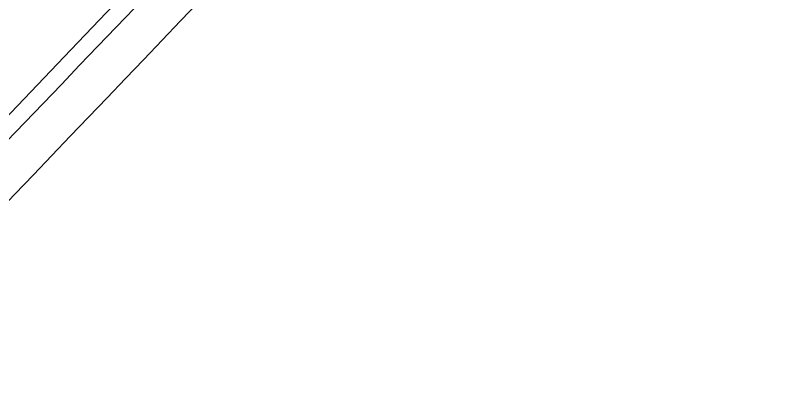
# Model space of a CAD drawing. Header units: millimetres. Extents: x 1145859089 to 1147511753, y -1047484727 to -1047247487.
# Drawn here: x 1146000308.4 to 1146000397.9, y -1047436570.8 to -1047436527.9 of the extents above; entities that cross this region are included whole.
import ezdxf
from ezdxf.xclip import XClip

# ---------------------------------------------------------------- set-up
doc = ezdxf.new("R2010")
doc.units = ezdxf.units.MM
doc.header["$LTSCALE"] = 100
doc.header["$MEASUREMENT"] = 0
doc.header["$XCLIPFRAME"] = 2
doc.layers.get('0').update_dxf_attribs({"linetype": 'CONTINUOUS'})
doc.layers.add('XREF', color=135, linetype='CONTINUOUS')
doc.layers.add('단지배치도$0$W240910', color=135, linetype='CONTINUOUS')

# ---------------------------------------------------------------- blocks, each defined once
blk = doc.blocks.new('단지배치도$0$zw$9902')
at = {"layer": '단지배치도$0$W240910', "linetype": 'ByBlock', "ltscale": 20}
for p, q in [((62174.21, -65162.678), (62288.069, -65043.262)), ((62150.056, -65188.011), (62174.21, -65162.678))]:
    blk.add_line(p, q, dxfattribs=at)
at = {"layer": '단지배치도$0$W240910'}
for centre, radius, start, end in [((56819.18, -60798.975), 5399.427, 202.101618, 356.712088), ((57394.291, -57699.4), 11431.377, 251.6277496, 321.4181311), ((57394.291, -57699.4), 11931.377, 251.6277496, 321.4181311)]:
    blk.add_arc(centre, radius, start, end, dxfattribs=at)
at = {"layer": '단지배치도$0$W240910', "linetype": 'ByBlock', "ltscale": 20}
for centre, radius, start, end in [((41791.48, -45638.696), 28226.861, 316.1617116, 316.5676775), ((41450.437, -45313.524), 28703.079, 316.1634055, 316.5659905)]:
    blk.add_arc(centre, radius, start, end, dxfattribs=at)
blk = doc.blocks.new('단지배치도')
blk.add_blockref('단지배치도$0$zw$9902', (141034.193, 142437.157))

msp = doc.modelspace()

# ---------------------------------------------------------------- block references
at = {"layer": 'XREF'}
ref = msp.add_blockref('단지배치도', (1145797106.633357, -1047513806.462535), dxfattribs=at)
XClip(ref).set_block_clipping_path([(72982.4064819524, 34919.7593965302), (360382.4067475507, 255319.7593436702)])

doc.saveas('drawing.dxf')
